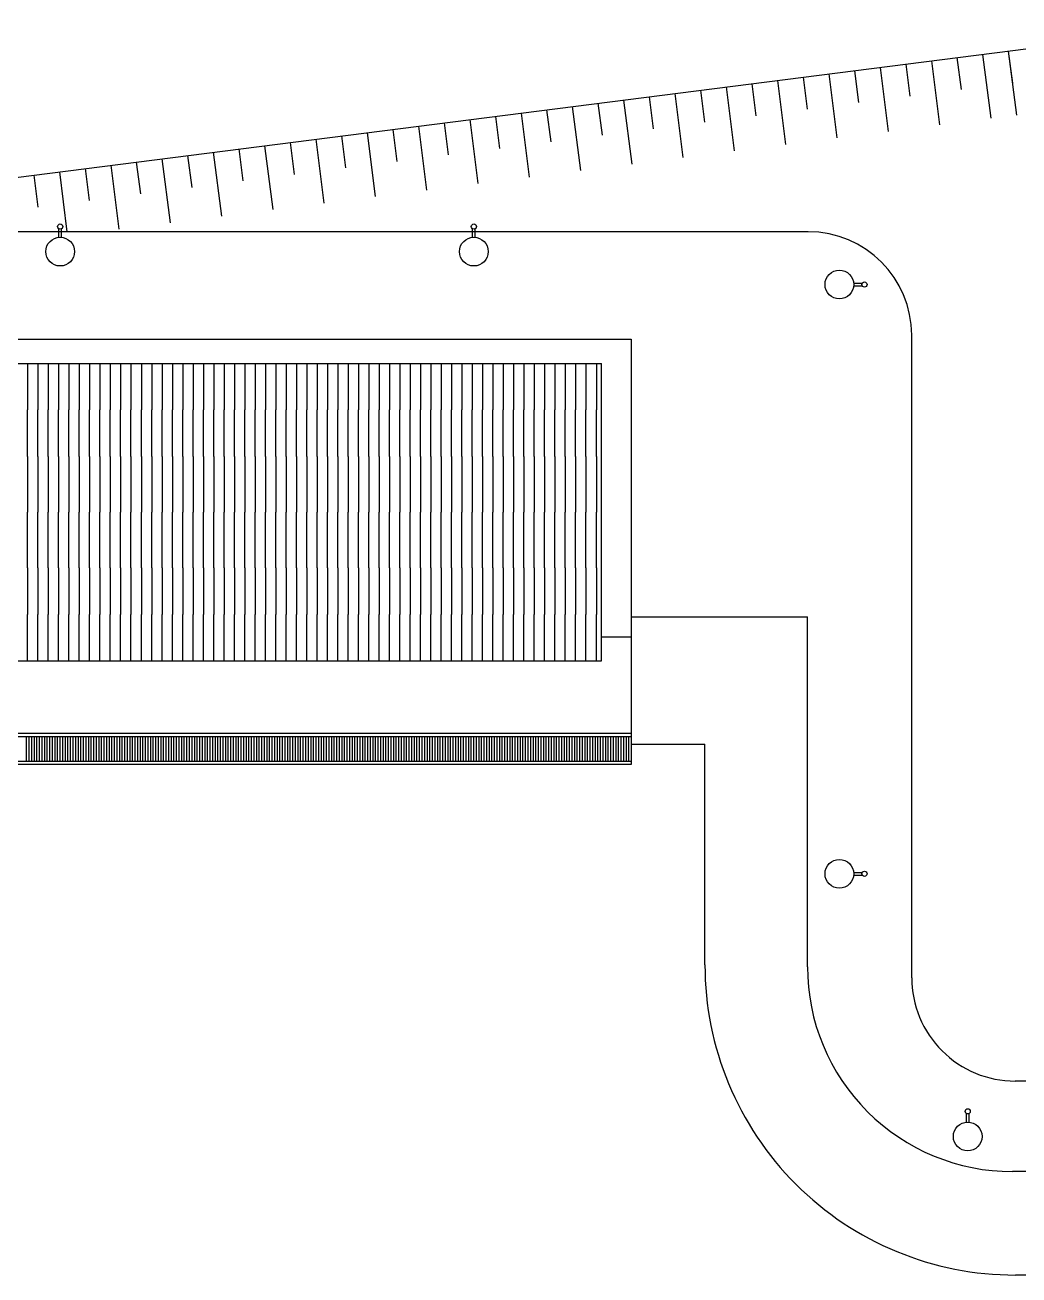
# Model space of a CAD drawing. Header units: millimetres. Extents: x 2128 to 2646, y 1972 to 2207.
# Drawn here: x 2269.94 to 2289.16, y 2058.56 to 2082.73 of the extents above; entities that cross this region are included whole.
import ezdxf

# ---------------------------------------------------------------- set-up
doc = ezdxf.new("R2010")
doc.units = ezdxf.units.MM
for name, color, linetype in [('AR-ALV', 2, 'Continuous'), ('AR-CALÇADA', 1, 'Continuous'), ('AR-COB-V4', 1, 'Continuous'), ('AR-ILUMINAÇÃO-JARDIM', 1, 'Continuous'), ('AR-PIS', 1, 'Continuous'), ('ar-talude', 1, 'Continuous')]:
    doc.layers.add(name, color=color, linetype=linetype)

# ---------------------------------------------------------------- blocks, each defined once
blk = doc.blocks.new('Poste Jardim')
at = {"layer": 'AR-ILUMINAÇÃO-JARDIM'}
for p, q in [((-0.025, 0.109), (-0.025, 0.274)), ((0.025, 0.109), (0.025, 0.274))]:
    blk.add_line(p, q, dxfattribs=at)
for centre, radius in [((0, 0.318), 0.05), ((0, 0.318), 0.05), ((0, -0.167), 0.278)]:
    blk.add_circle(centre, radius, dxfattribs=at)
blk = doc.blocks.new('TALUDE')
at = {"layer": 'ar-talude', "ltscale": 3}
for p, q in [((0, 0), (31.436, 4)), ((23.601, 0), (0, 0)), ((25.601, -14.426), (25.601, -2)), ((180.754, -16.421), (27.601, -16.426))]:
    blk.add_line(p, q, dxfattribs=at)
at = {"layer": 'ar-talude'}
for p, q in [((26.972, 3.432), (27.129, 2.195)), ((27.468, 3.495), (27.547, 2.877)), ((27.468, 3.495), (27.625, 2.258)), ((24.988, 3.18), (25.145, 1.942)), ((25.484, 3.243), (25.563, 2.624)), ((25.98, 3.306), (26.137, 2.068)), ((26.476, 3.369), (26.555, 2.75)), ((23.004, 2.927), (23.161, 1.69)), ((23.5, 2.99), (23.579, 2.372)), ((23.996, 3.053), (24.153, 1.816)), ((24.492, 3.116), (24.571, 2.498)), ((21.02, 2.675), (21.177, 1.437)), ((21.516, 2.738), (21.595, 2.119)), ((22.012, 2.801), (22.169, 1.564)), ((22.508, 2.864), (22.587, 2.245)), ((19.036, 2.422), (19.193, 1.185)), ((19.532, 2.485), (19.611, 1.867)), ((20.028, 2.548), (20.185, 1.311)), ((20.524, 2.612), (20.603, 1.993)), ((17.548, 2.233), (17.627, 1.614)), ((18.044, 2.296), (18.201, 1.059)), ((18.54, 2.359), (18.619, 1.74)), ((15.564, 1.98), (15.643, 1.362)), ((16.06, 2.044), (16.217, 0.806)), ((16.556, 2.107), (16.635, 1.488)), ((17.052, 2.17), (17.209, 0.932)), ((13.58, 1.728), (13.659, 1.109)), ((14.076, 1.791), (14.233, 0.554)), ((14.572, 1.854), (14.651, 1.236)), ((15.068, 1.917), (15.225, 0.68)), ((11.596, 1.475), (11.675, 0.857)), ((12.092, 1.539), (12.249, 0.301)), ((12.588, 1.602), (12.667, 0.983)), ((13.084, 1.665), (13.241, 0.428)), ((9.612, 1.223), (9.691, 0.604)), ((10.108, 1.286), (10.265, 0.049)), ((10.604, 1.349), (10.683, 0.731)), ((11.1, 1.412), (11.257, 0.175)), ((8.62, 1.097), (8.699, 0.478)), ((9.116, 1.16), (9.263, 0))]:
    blk.add_line(p, q, dxfattribs=at)
at = {"layer": 'ar-talude', "ltscale": 3}
for centre, start, end in [((23.601, -2), 360, 90), ((27.601, -14.426), 180, 270.002)]:
    blk.add_arc(centre, 2, start, end, dxfattribs=at)

msp = doc.modelspace()

# ---------------------------------------------------------------- linework, layer by layer
at = {"layer": 'AR-ALV'}
for p, q in [((2262.087, 2076.187), (2281.087, 2076.187)), ((2280.987, 2076.187), (2280.987, 2075.287)), ((2281.087, 2070.433), (2281.087, 2076.187)), ((2280.987, 2074.387), (2280.987, 2075.287)), ((2280.987, 2074.387), (2280.987, 2073.31)), ((2280.987, 2072.233), (2280.987, 2073.31)), ((2280.987, 2072.233), (2280.987, 2071.333)), ((2280.987, 2070.433), (2280.987, 2071.333)), ((2262.087, 2070.433), (2281.087, 2070.433))]:
    msp.add_line(p, q, dxfattribs=at)
at = {"layer": 'AR-CALÇADA'}
for p, q in [((2281.662, 2071.284), (2285.07, 2071.284)), ((2285.07, 2064.516), (2285.07, 2071.284)), ((2281.662, 2068.824), (2283.087, 2068.824)), ((2283.087, 2064.555), (2283.087, 2068.824)), ((2356.411, 2060.556), (2289.035, 2060.556)), ((2302.288, 2058.556), (2289.095, 2058.555))]:
    msp.add_line(p, q, dxfattribs=at)
for centre, radius, end in [((2289.087, 2064.555), 6, 270.0747), ((2289.03, 2064.516), 3.96, 270.0734)]:
    msp.add_arc(centre, radius, 180, end, dxfattribs=at)
at = {"layer": 'AR-COB-V4'}
for p, q in [((2269.987, 2076.187), (2269.987, 2075.287)), ((2270.187, 2076.187), (2270.187, 2075.287)), ((2270.387, 2076.187), (2270.387, 2075.287)), ((2270.587, 2076.187), (2270.587, 2075.287)), ((2270.787, 2076.187), (2270.787, 2075.287)), ((2270.987, 2076.187), (2270.987, 2075.287)), ((2271.187, 2076.187), (2271.187, 2075.287)), ((2271.387, 2076.187), (2271.387, 2075.287)), ((2271.587, 2076.187), (2271.587, 2075.287)), ((2271.587, 2076.187), (2271.587, 2075.287)), ((2271.787, 2076.187), (2271.787, 2075.287)), ((2271.987, 2076.187), (2271.987, 2075.287)), ((2272.187, 2076.187), (2272.187, 2075.287)), ((2272.387, 2076.187), (2272.387, 2075.287)), ((2272.587, 2076.187), (2272.587, 2075.287)), ((2272.787, 2076.187), (2272.787, 2075.287)), ((2272.987, 2076.187), (2272.987, 2075.287)), ((2273.187, 2076.187), (2273.187, 2075.287)), ((2273.387, 2076.187), (2273.387, 2075.287)), ((2273.587, 2076.187), (2273.587, 2075.287)), ((2273.787, 2076.187), (2273.787, 2075.287)), ((2273.987, 2076.187), (2273.987, 2075.287)), ((2274.187, 2076.187), (2274.187, 2075.287)), ((2274.387, 2076.187), (2274.387, 2075.287)), ((2274.587, 2076.187), (2274.587, 2075.287)), ((2274.787, 2076.187), (2274.787, 2075.287)), ((2274.987, 2076.187), (2274.987, 2075.287)), ((2275.187, 2076.187), (2275.187, 2075.287)), ((2275.387, 2076.187), (2275.387, 2075.287)), ((2275.587, 2076.187), (2275.587, 2075.287)), ((2275.787, 2076.187), (2275.787, 2075.287)), ((2275.987, 2076.187), (2275.987, 2075.287)), ((2276.187, 2076.187), (2276.187, 2075.287)), ((2276.387, 2076.187), (2276.387, 2075.287)), ((2276.587, 2076.187), (2276.587, 2075.287)), ((2276.787, 2076.187), (2276.787, 2075.287)), ((2276.987, 2076.187), (2276.987, 2075.287)), ((2277.187, 2076.187), (2277.187, 2075.287)), ((2277.387, 2076.187), (2277.387, 2075.287)), ((2277.587, 2076.187), (2277.587, 2075.287)), ((2277.787, 2076.187), (2277.787, 2075.287)), ((2277.987, 2076.187), (2277.987, 2075.287)), ((2278.187, 2076.187), (2278.187, 2075.287)), ((2278.387, 2076.187), (2278.387, 2075.287)), ((2278.587, 2076.187), (2278.587, 2075.287)), ((2278.787, 2076.187), (2278.787, 2075.287)), ((2278.987, 2076.187), (2278.987, 2075.287)), ((2279.187, 2076.187), (2279.187, 2075.287)), ((2279.387, 2076.187), (2279.387, 2075.287)), ((2279.587, 2076.187), (2279.587, 2075.287)), ((2279.787, 2076.187), (2279.787, 2075.287)), ((2279.987, 2076.187), (2279.987, 2075.287)), ((2280.187, 2076.187), (2280.187, 2075.287)), ((2280.387, 2076.187), (2280.387, 2075.287)), ((2280.587, 2076.187), (2280.587, 2075.287)), ((2280.787, 2076.187), (2280.787, 2075.287)), ((2269.987, 2074.387), (2269.987, 2075.287)), ((2270.187, 2074.387), (2270.187, 2075.287)), ((2270.387, 2074.387), (2270.387, 2075.287)), ((2270.587, 2074.387), (2270.587, 2075.287)), ((2270.787, 2074.387), (2270.787, 2075.287)), ((2270.987, 2074.387), (2270.987, 2075.287)), ((2271.187, 2074.387), (2271.187, 2075.287)), ((2271.387, 2074.387), (2271.387, 2075.287)), ((2271.587, 2074.387), (2271.587, 2075.287)), ((2271.587, 2074.387), (2271.587, 2075.287)), ((2271.787, 2074.387), (2271.787, 2075.287)), ((2271.987, 2074.387), (2271.987, 2075.287)), ((2272.187, 2074.387), (2272.187, 2075.287)), ((2272.387, 2074.387), (2272.387, 2075.287)), ((2272.587, 2074.387), (2272.587, 2075.287)), ((2272.787, 2074.387), (2272.787, 2075.287)), ((2272.987, 2074.387), (2272.987, 2075.287)), ((2273.187, 2074.387), (2273.187, 2075.287)), ((2273.387, 2074.387), (2273.387, 2075.287)), ((2273.587, 2074.387), (2273.587, 2075.287)), ((2273.787, 2074.387), (2273.787, 2075.287)), ((2273.987, 2074.387), (2273.987, 2075.287)), ((2274.187, 2074.387), (2274.187, 2075.287)), ((2274.387, 2074.387), (2274.387, 2075.287)), ((2274.587, 2074.387), (2274.587, 2075.287)), ((2274.787, 2074.387), (2274.787, 2075.287)), ((2274.987, 2074.387), (2274.987, 2075.287)), ((2275.187, 2074.387), (2275.187, 2075.287)), ((2275.387, 2074.387), (2275.387, 2075.287)), ((2275.587, 2074.387), (2275.587, 2075.287)), ((2275.787, 2074.387), (2275.787, 2075.287)), ((2275.987, 2074.387), (2275.987, 2075.287)), ((2276.187, 2074.387), (2276.187, 2075.287)), ((2276.387, 2074.387), (2276.387, 2075.287)), ((2276.587, 2074.387), (2276.587, 2075.287)), ((2276.787, 2074.387), (2276.787, 2075.287)), ((2276.987, 2074.387), (2276.987, 2075.287)), ((2277.187, 2074.387), (2277.187, 2075.287)), ((2277.387, 2074.387), (2277.387, 2075.287)), ((2277.587, 2074.387), (2277.587, 2075.287)), ((2277.787, 2074.387), (2277.787, 2075.287)), ((2277.987, 2074.387), (2277.987, 2075.287)), ((2278.187, 2074.387), (2278.187, 2075.287)), ((2278.387, 2074.387), (2278.387, 2075.287)), ((2278.587, 2074.387), (2278.587, 2075.287)), ((2278.787, 2074.387), (2278.787, 2075.287)), ((2278.987, 2074.387), (2278.987, 2075.287)), ((2279.187, 2074.387), (2279.187, 2075.287)), ((2279.387, 2074.387), (2279.387, 2075.287)), ((2279.587, 2074.387), (2279.587, 2075.287)), ((2279.787, 2074.387), (2279.787, 2075.287)), ((2279.987, 2074.387), (2279.987, 2075.287)), ((2280.187, 2074.387), (2280.187, 2075.287)), ((2280.387, 2074.387), (2280.387, 2075.287)), ((2280.587, 2074.387), (2280.587, 2075.287)), ((2280.787, 2074.387), (2280.787, 2075.287)), ((2269.987, 2074.387), (2269.987, 2073.31)), ((2270.187, 2074.387), (2270.187, 2073.31)), ((2270.387, 2074.387), (2270.387, 2073.31)), ((2270.587, 2074.387), (2270.587, 2073.31)), ((2270.787, 2074.387), (2270.787, 2073.31)), ((2270.987, 2074.387), (2270.987, 2073.31)), ((2271.187, 2074.387), (2271.187, 2073.31)), ((2271.387, 2074.387), (2271.387, 2073.31)), ((2271.587, 2074.387), (2271.587, 2073.31)), ((2271.587, 2074.387), (2271.587, 2073.31)), ((2271.787, 2074.387), (2271.787, 2073.31)), ((2271.987, 2074.387), (2271.987, 2073.31)), ((2272.187, 2074.387), (2272.187, 2073.31)), ((2272.387, 2074.387), (2272.387, 2073.31)), ((2272.587, 2074.387), (2272.587, 2073.31)), ((2272.787, 2074.387), (2272.787, 2073.31)), ((2272.987, 2074.387), (2272.987, 2073.31)), ((2273.187, 2074.387), (2273.187, 2073.31)), ((2273.387, 2074.387), (2273.387, 2073.31)), ((2273.587, 2074.387), (2273.587, 2073.31)), ((2273.787, 2074.387), (2273.787, 2073.31)), ((2273.987, 2074.387), (2273.987, 2073.31)), ((2274.187, 2074.387), (2274.187, 2073.31)), ((2274.387, 2074.387), (2274.387, 2073.31)), ((2274.587, 2074.387), (2274.587, 2073.31)), ((2274.787, 2074.387), (2274.787, 2073.31)), ((2274.987, 2074.387), (2274.987, 2073.31)), ((2275.187, 2074.387), (2275.187, 2073.31)), ((2275.387, 2074.387), (2275.387, 2073.31)), ((2275.587, 2074.387), (2275.587, 2073.31)), ((2275.787, 2074.387), (2275.787, 2073.31)), ((2275.987, 2074.387), (2275.987, 2073.31)), ((2276.187, 2074.387), (2276.187, 2073.31)), ((2276.387, 2074.387), (2276.387, 2073.31)), ((2276.587, 2074.387), (2276.587, 2073.31)), ((2276.787, 2074.387), (2276.787, 2073.31)), ((2276.987, 2074.387), (2276.987, 2073.31)), ((2277.187, 2074.387), (2277.187, 2073.31)), ((2277.387, 2074.387), (2277.387, 2073.31)), ((2277.587, 2074.387), (2277.587, 2073.31)), ((2277.787, 2074.387), (2277.787, 2073.31)), ((2277.987, 2074.387), (2277.987, 2073.31)), ((2278.187, 2074.387), (2278.187, 2073.31)), ((2278.387, 2074.387), (2278.387, 2073.31)), ((2278.587, 2074.387), (2278.587, 2073.31)), ((2278.787, 2074.387), (2278.787, 2073.31)), ((2278.987, 2074.387), (2278.987, 2073.31)), ((2279.187, 2074.387), (2279.187, 2073.31)), ((2279.387, 2074.387), (2279.387, 2073.31)), ((2279.587, 2074.387), (2279.587, 2073.31)), ((2279.787, 2074.387), (2279.787, 2073.31)), ((2279.987, 2074.387), (2279.987, 2073.31)), ((2280.187, 2074.387), (2280.187, 2073.31)), ((2280.387, 2074.387), (2280.387, 2073.31)), ((2280.587, 2074.387), (2280.587, 2073.31)), ((2280.787, 2074.387), (2280.787, 2073.31)), ((2269.987, 2072.233), (2269.987, 2073.31)), ((2270.187, 2072.233), (2270.187, 2073.31)), ((2270.387, 2072.233), (2270.387, 2073.31)), ((2270.587, 2072.233), (2270.587, 2073.31)), ((2270.787, 2072.233), (2270.787, 2073.31)), ((2270.987, 2072.233), (2270.987, 2073.31)), ((2271.187, 2072.233), (2271.187, 2073.31)), ((2271.387, 2072.233), (2271.387, 2073.31)), ((2271.587, 2072.233), (2271.587, 2073.31)), ((2271.587, 2072.233), (2271.587, 2073.31)), ((2271.787, 2072.233), (2271.787, 2073.31)), ((2271.987, 2072.233), (2271.987, 2073.31)), ((2272.187, 2072.233), (2272.187, 2073.31)), ((2272.387, 2072.233), (2272.387, 2073.31)), ((2272.587, 2072.233), (2272.587, 2073.31)), ((2272.787, 2072.233), (2272.787, 2073.31)), ((2272.987, 2072.233), (2272.987, 2073.31)), ((2273.187, 2072.233), (2273.187, 2073.31)), ((2273.387, 2072.233), (2273.387, 2073.31)), ((2273.587, 2072.233), (2273.587, 2073.31)), ((2273.787, 2072.233), (2273.787, 2073.31)), ((2273.987, 2072.233), (2273.987, 2073.31)), ((2274.187, 2072.233), (2274.187, 2073.31)), ((2274.387, 2072.233), (2274.387, 2073.31)), ((2274.587, 2072.233), (2274.587, 2073.31)), ((2274.787, 2072.233), (2274.787, 2073.31)), ((2274.987, 2072.233), (2274.987, 2073.31)), ((2275.187, 2072.233), (2275.187, 2073.31)), ((2275.387, 2072.233), (2275.387, 2073.31)), ((2275.587, 2072.233), (2275.587, 2073.31)), ((2275.787, 2072.233), (2275.787, 2073.31)), ((2275.987, 2072.233), (2275.987, 2073.31)), ((2276.187, 2072.233), (2276.187, 2073.31)), ((2276.387, 2072.233), (2276.387, 2073.31)), ((2276.587, 2072.233), (2276.587, 2073.31)), ((2276.787, 2072.233), (2276.787, 2073.31)), ((2276.987, 2072.233), (2276.987, 2073.31)), ((2277.187, 2072.233), (2277.187, 2073.31)), ((2277.387, 2072.233), (2277.387, 2073.31)), ((2277.587, 2072.233), (2277.587, 2073.31)), ((2277.787, 2072.233), (2277.787, 2073.31)), ((2277.987, 2072.233), (2277.987, 2073.31)), ((2278.187, 2072.233), (2278.187, 2073.31)), ((2278.387, 2072.233), (2278.387, 2073.31)), ((2278.587, 2072.233), (2278.587, 2073.31)), ((2278.787, 2072.233), (2278.787, 2073.31)), ((2278.987, 2072.233), (2278.987, 2073.31)), ((2279.187, 2072.233), (2279.187, 2073.31)), ((2279.387, 2072.233), (2279.387, 2073.31)), ((2279.587, 2072.233), (2279.587, 2073.31)), ((2279.787, 2072.233), (2279.787, 2073.31)), ((2279.987, 2072.233), (2279.987, 2073.31)), ((2280.187, 2072.233), (2280.187, 2073.31)), ((2280.387, 2072.233), (2280.387, 2073.31)), ((2280.587, 2072.233), (2280.587, 2073.31)), ((2280.787, 2072.233), (2280.787, 2073.31)), ((2269.987, 2072.233), (2269.987, 2071.333)), ((2270.187, 2072.233), (2270.187, 2071.333)), ((2270.387, 2072.233), (2270.387, 2071.333)), ((2270.587, 2072.233), (2270.587, 2071.333)), ((2270.787, 2072.233), (2270.787, 2071.333)), ((2270.987, 2072.233), (2270.987, 2071.333)), ((2271.187, 2072.233), (2271.187, 2071.333)), ((2271.387, 2072.233), (2271.387, 2071.333)), ((2271.587, 2072.233), (2271.587, 2071.333)), ((2271.587, 2072.233), (2271.587, 2071.333)), ((2271.787, 2072.233), (2271.787, 2071.333)), ((2271.987, 2072.233), (2271.987, 2071.333)), ((2272.187, 2072.233), (2272.187, 2071.333)), ((2272.387, 2072.233), (2272.387, 2071.333)), ((2272.587, 2072.233), (2272.587, 2071.333)), ((2272.787, 2072.233), (2272.787, 2071.333)), ((2272.987, 2072.233), (2272.987, 2071.333)), ((2273.187, 2072.233), (2273.187, 2071.333)), ((2273.387, 2072.233), (2273.387, 2071.333)), ((2273.587, 2072.233), (2273.587, 2071.333)), ((2273.787, 2072.233), (2273.787, 2071.333)), ((2273.987, 2072.233), (2273.987, 2071.333)), ((2274.187, 2072.233), (2274.187, 2071.333)), ((2274.387, 2072.233), (2274.387, 2071.333)), ((2274.587, 2072.233), (2274.587, 2071.333)), ((2274.787, 2072.233), (2274.787, 2071.333)), ((2274.987, 2072.233), (2274.987, 2071.333)), ((2275.187, 2072.233), (2275.187, 2071.333)), ((2275.387, 2072.233), (2275.387, 2071.333)), ((2275.587, 2072.233), (2275.587, 2071.333)), ((2275.787, 2072.233), (2275.787, 2071.333)), ((2275.987, 2072.233), (2275.987, 2071.333)), ((2276.187, 2072.233), (2276.187, 2071.333)), ((2276.387, 2072.233), (2276.387, 2071.333)), ((2276.587, 2072.233), (2276.587, 2071.333)), ((2276.787, 2072.233), (2276.787, 2071.333)), ((2276.987, 2072.233), (2276.987, 2071.333)), ((2277.187, 2072.233), (2277.187, 2071.333)), ((2277.387, 2072.233), (2277.387, 2071.333)), ((2277.587, 2072.233), (2277.587, 2071.333)), ((2277.787, 2072.233), (2277.787, 2071.333)), ((2277.987, 2072.233), (2277.987, 2071.333)), ((2278.187, 2072.233), (2278.187, 2071.333)), ((2278.387, 2072.233), (2278.387, 2071.333)), ((2278.587, 2072.233), (2278.587, 2071.333)), ((2278.787, 2072.233), (2278.787, 2071.333)), ((2278.987, 2072.233), (2278.987, 2071.333)), ((2279.187, 2072.233), (2279.187, 2071.333)), ((2279.387, 2072.233), (2279.387, 2071.333)), ((2279.587, 2072.233), (2279.587, 2071.333)), ((2279.787, 2072.233), (2279.787, 2071.333)), ((2279.987, 2072.233), (2279.987, 2071.333)), ((2280.187, 2072.233), (2280.187, 2071.333)), ((2280.387, 2072.233), (2280.387, 2071.333)), ((2280.587, 2072.233), (2280.587, 2071.333)), ((2280.787, 2072.233), (2280.787, 2071.333)), ((2269.987, 2070.433), (2269.987, 2071.333)), ((2270.187, 2070.433), (2270.187, 2071.333)), ((2270.387, 2070.433), (2270.387, 2071.333)), ((2270.587, 2070.433), (2270.587, 2071.333)), ((2270.787, 2070.433), (2270.787, 2071.333)), ((2270.987, 2070.433), (2270.987, 2071.333)), ((2271.187, 2070.433), (2271.187, 2071.333)), ((2271.387, 2070.433), (2271.387, 2071.333)), ((2271.587, 2070.433), (2271.587, 2071.333)), ((2271.587, 2070.433), (2271.587, 2071.333)), ((2271.787, 2070.433), (2271.787, 2071.333)), ((2271.987, 2070.433), (2271.987, 2071.333)), ((2272.187, 2070.433), (2272.187, 2071.333)), ((2272.387, 2070.433), (2272.387, 2071.333)), ((2272.587, 2070.433), (2272.587, 2071.333)), ((2272.787, 2070.433), (2272.787, 2071.333)), ((2272.987, 2070.433), (2272.987, 2071.333)), ((2273.187, 2070.433), (2273.187, 2071.333)), ((2273.387, 2070.433), (2273.387, 2071.333)), ((2273.587, 2070.433), (2273.587, 2071.333)), ((2273.787, 2070.433), (2273.787, 2071.333)), ((2273.987, 2070.433), (2273.987, 2071.333)), ((2274.187, 2070.433), (2274.187, 2071.333)), ((2274.387, 2070.433), (2274.387, 2071.333)), ((2274.587, 2070.433), (2274.587, 2071.333)), ((2274.787, 2070.433), (2274.787, 2071.333)), ((2274.987, 2070.433), (2274.987, 2071.333)), ((2275.187, 2070.433), (2275.187, 2071.333)), ((2275.387, 2070.433), (2275.387, 2071.333)), ((2275.587, 2070.433), (2275.587, 2071.333)), ((2275.787, 2070.433), (2275.787, 2071.333)), ((2275.987, 2070.433), (2275.987, 2071.333)), ((2276.187, 2070.433), (2276.187, 2071.333)), ((2276.387, 2070.433), (2276.387, 2071.333)), ((2276.587, 2070.433), (2276.587, 2071.333)), ((2276.787, 2070.433), (2276.787, 2071.333)), ((2276.987, 2070.433), (2276.987, 2071.333)), ((2277.187, 2070.433), (2277.187, 2071.333)), ((2277.387, 2070.433), (2277.387, 2071.333)), ((2277.587, 2070.433), (2277.587, 2071.333)), ((2277.787, 2070.433), (2277.787, 2071.333)), ((2277.987, 2070.433), (2277.987, 2071.333)), ((2278.187, 2070.433), (2278.187, 2071.333)), ((2278.387, 2070.433), (2278.387, 2071.333)), ((2278.587, 2070.433), (2278.587, 2071.333)), ((2278.787, 2070.433), (2278.787, 2071.333)), ((2278.987, 2070.433), (2278.987, 2071.333)), ((2279.187, 2070.433), (2279.187, 2071.333)), ((2279.387, 2070.433), (2279.387, 2071.333)), ((2279.587, 2070.433), (2279.587, 2071.333)), ((2279.787, 2070.433), (2279.787, 2071.333)), ((2279.987, 2070.433), (2279.987, 2071.333)), ((2280.187, 2070.433), (2280.187, 2071.333)), ((2280.387, 2070.433), (2280.387, 2071.333)), ((2280.587, 2070.433), (2280.587, 2071.333)), ((2280.787, 2070.433), (2280.787, 2071.333))]:
    msp.add_line(p, q, dxfattribs=at)
at = {"layer": 'AR-PIS', "linetype": 'Continuous'}
for p, q in [((2261.512, 2076.655), (2281.662, 2076.655)), ((2281.662, 2076.655), (2281.662, 2068.968)), ((2281.662, 2070.89), (2281.087, 2070.89)), ((2281.662, 2069.03), (2261.512, 2069.03)), ((2261.512, 2068.968), (2281.662, 2068.968)), ((2269.962, 2068.968), (2269.962, 2068.492)), ((2270.012, 2068.968), (2270.012, 2068.492)), ((2270.062, 2068.968), (2270.062, 2068.492)), ((2270.112, 2068.968), (2270.112, 2068.492)), ((2270.162, 2068.968), (2270.162, 2068.492)), ((2270.212, 2068.968), (2270.212, 2068.492)), ((2270.262, 2068.968), (2270.262, 2068.492)), ((2270.312, 2068.968), (2270.312, 2068.492)), ((2270.362, 2068.968), (2270.362, 2068.492)), ((2270.412, 2068.968), (2270.412, 2068.492)), ((2270.462, 2068.968), (2270.462, 2068.492)), ((2270.512, 2068.968), (2270.512, 2068.492)), ((2270.562, 2068.968), (2270.562, 2068.492)), ((2270.612, 2068.968), (2270.612, 2068.492)), ((2270.662, 2068.968), (2270.662, 2068.492)), ((2270.712, 2068.968), (2270.712, 2068.492)), ((2270.762, 2068.968), (2270.762, 2068.492)), ((2270.812, 2068.968), (2270.812, 2068.492)), ((2270.862, 2068.968), (2270.862, 2068.492)), ((2270.912, 2068.968), (2270.912, 2068.492)), ((2270.962, 2068.968), (2270.962, 2068.492)), ((2271.012, 2068.968), (2271.012, 2068.492)), ((2271.062, 2068.968), (2271.062, 2068.492)), ((2271.112, 2068.968), (2271.112, 2068.492)), ((2271.162, 2068.968), (2271.162, 2068.492)), ((2271.212, 2068.968), (2271.212, 2068.492)), ((2271.262, 2068.968), (2271.262, 2068.492)), ((2271.312, 2068.968), (2271.312, 2068.492)), ((2271.362, 2068.968), (2271.362, 2068.492)), ((2271.412, 2068.968), (2271.412, 2068.492)), ((2271.462, 2068.968), (2271.462, 2068.492)), ((2271.512, 2068.968), (2271.512, 2068.492)), ((2271.562, 2068.968), (2271.562, 2068.492)), ((2271.612, 2068.968), (2271.612, 2068.492)), ((2271.662, 2068.968), (2271.662, 2068.492)), ((2271.712, 2068.968), (2271.712, 2068.492)), ((2271.762, 2068.968), (2271.762, 2068.492)), ((2271.812, 2068.968), (2271.812, 2068.492)), ((2271.862, 2068.968), (2271.862, 2068.492)), ((2271.912, 2068.968), (2271.912, 2068.492)), ((2271.962, 2068.968), (2271.962, 2068.492)), ((2272.012, 2068.968), (2272.012, 2068.492)), ((2272.062, 2068.968), (2272.062, 2068.492)), ((2272.112, 2068.968), (2272.112, 2068.492)), ((2272.162, 2068.968), (2272.162, 2068.492)), ((2272.212, 2068.968), (2272.212, 2068.492)), ((2272.262, 2068.968), (2272.262, 2068.492)), ((2272.312, 2068.968), (2272.312, 2068.492)), ((2272.362, 2068.968), (2272.362, 2068.492)), ((2272.412, 2068.968), (2272.412, 2068.492)), ((2272.462, 2068.968), (2272.462, 2068.492)), ((2272.512, 2068.968), (2272.512, 2068.492)), ((2272.562, 2068.968), (2272.562, 2068.492)), ((2272.612, 2068.968), (2272.612, 2068.492)), ((2272.662, 2068.968), (2272.662, 2068.492)), ((2272.712, 2068.968), (2272.712, 2068.492)), ((2272.762, 2068.968), (2272.762, 2068.492)), ((2272.812, 2068.968), (2272.812, 2068.492)), ((2272.862, 2068.968), (2272.862, 2068.492)), ((2272.912, 2068.968), (2272.912, 2068.492)), ((2272.962, 2068.968), (2272.962, 2068.492)), ((2273.012, 2068.968), (2273.012, 2068.492)), ((2273.062, 2068.968), (2273.062, 2068.492)), ((2273.112, 2068.968), (2273.112, 2068.492)), ((2273.162, 2068.968), (2273.162, 2068.492)), ((2273.212, 2068.968), (2273.212, 2068.492)), ((2273.262, 2068.968), (2273.262, 2068.492)), ((2273.312, 2068.968), (2273.312, 2068.492)), ((2273.362, 2068.968), (2273.362, 2068.492)), ((2273.412, 2068.968), (2273.412, 2068.492)), ((2273.462, 2068.968), (2273.462, 2068.492)), ((2273.512, 2068.968), (2273.512, 2068.492)), ((2273.562, 2068.968), (2273.562, 2068.492)), ((2273.612, 2068.968), (2273.612, 2068.492)), ((2273.662, 2068.968), (2273.662, 2068.492)), ((2273.712, 2068.968), (2273.712, 2068.492)), ((2273.762, 2068.968), (2273.762, 2068.492)), ((2273.812, 2068.968), (2273.812, 2068.492)), ((2273.862, 2068.968), (2273.862, 2068.492)), ((2273.912, 2068.968), (2273.912, 2068.492)), ((2273.962, 2068.968), (2273.962, 2068.492)), ((2274.012, 2068.968), (2274.012, 2068.492)), ((2274.062, 2068.968), (2274.062, 2068.492)), ((2274.112, 2068.968), (2274.112, 2068.492)), ((2274.162, 2068.968), (2274.162, 2068.492)), ((2274.212, 2068.968), (2274.212, 2068.492)), ((2274.262, 2068.968), (2274.262, 2068.492)), ((2274.312, 2068.968), (2274.312, 2068.492)), ((2274.362, 2068.968), (2274.362, 2068.492)), ((2274.412, 2068.968), (2274.412, 2068.492)), ((2274.462, 2068.968), (2274.462, 2068.492)), ((2274.512, 2068.968), (2274.512, 2068.492)), ((2274.562, 2068.968), (2274.562, 2068.492)), ((2274.612, 2068.968), (2274.612, 2068.492)), ((2274.662, 2068.968), (2274.662, 2068.492)), ((2274.712, 2068.968), (2274.712, 2068.492)), ((2274.762, 2068.968), (2274.762, 2068.492)), ((2274.812, 2068.968), (2274.812, 2068.492)), ((2274.862, 2068.968), (2274.862, 2068.492)), ((2274.912, 2068.968), (2274.912, 2068.492)), ((2274.962, 2068.968), (2274.962, 2068.492)), ((2275.012, 2068.968), (2275.012, 2068.492)), ((2275.062, 2068.968), (2275.062, 2068.492)), ((2275.112, 2068.968), (2275.112, 2068.492)), ((2275.162, 2068.968), (2275.162, 2068.492)), ((2275.212, 2068.968), (2275.212, 2068.492)), ((2275.262, 2068.968), (2275.262, 2068.492)), ((2275.312, 2068.968), (2275.312, 2068.492)), ((2275.362, 2068.968), (2275.362, 2068.492)), ((2275.412, 2068.968), (2275.412, 2068.492)), ((2275.462, 2068.968), (2275.462, 2068.492)), ((2275.512, 2068.968), (2275.512, 2068.492)), ((2275.562, 2068.968), (2275.562, 2068.492)), ((2275.612, 2068.968), (2275.612, 2068.492)), ((2275.662, 2068.968), (2275.662, 2068.492)), ((2275.712, 2068.968), (2275.712, 2068.492)), ((2275.762, 2068.968), (2275.762, 2068.492)), ((2275.812, 2068.968), (2275.812, 2068.492)), ((2275.862, 2068.968), (2275.862, 2068.492)), ((2275.912, 2068.968), (2275.912, 2068.492)), ((2275.962, 2068.968), (2275.962, 2068.492)), ((2276.012, 2068.968), (2276.012, 2068.492)), ((2276.062, 2068.968), (2276.062, 2068.492)), ((2276.112, 2068.968), (2276.112, 2068.492)), ((2276.162, 2068.968), (2276.162, 2068.492)), ((2276.212, 2068.968), (2276.212, 2068.492)), ((2276.262, 2068.968), (2276.262, 2068.492)), ((2276.312, 2068.968), (2276.312, 2068.492)), ((2276.362, 2068.968), (2276.362, 2068.492)), ((2276.412, 2068.968), (2276.412, 2068.492)), ((2276.462, 2068.968), (2276.462, 2068.492)), ((2276.512, 2068.968), (2276.512, 2068.492)), ((2276.562, 2068.968), (2276.562, 2068.492)), ((2276.612, 2068.968), (2276.612, 2068.492)), ((2276.662, 2068.968), (2276.662, 2068.492)), ((2276.712, 2068.968), (2276.712, 2068.492)), ((2276.762, 2068.968), (2276.762, 2068.492)), ((2276.812, 2068.968), (2276.812, 2068.492)), ((2276.862, 2068.968), (2276.862, 2068.492)), ((2276.912, 2068.968), (2276.912, 2068.492)), ((2276.962, 2068.968), (2276.962, 2068.492)), ((2277.012, 2068.968), (2277.012, 2068.492)), ((2277.062, 2068.968), (2277.062, 2068.492)), ((2277.112, 2068.968), (2277.112, 2068.492)), ((2277.162, 2068.968), (2277.162, 2068.492)), ((2277.212, 2068.968), (2277.212, 2068.492)), ((2277.262, 2068.968), (2277.262, 2068.492)), ((2277.312, 2068.968), (2277.312, 2068.492)), ((2277.362, 2068.968), (2277.362, 2068.492)), ((2277.412, 2068.968), (2277.412, 2068.492)), ((2277.462, 2068.968), (2277.462, 2068.492)), ((2277.512, 2068.968), (2277.512, 2068.492)), ((2277.562, 2068.968), (2277.562, 2068.492)), ((2277.612, 2068.968), (2277.612, 2068.492)), ((2277.662, 2068.968), (2277.662, 2068.492)), ((2277.712, 2068.968), (2277.712, 2068.492)), ((2277.762, 2068.968), (2277.762, 2068.492)), ((2277.812, 2068.968), (2277.812, 2068.492)), ((2277.862, 2068.968), (2277.862, 2068.492)), ((2277.912, 2068.968), (2277.912, 2068.492)), ((2277.962, 2068.968), (2277.962, 2068.492)), ((2278.012, 2068.968), (2278.012, 2068.492)), ((2278.062, 2068.968), (2278.062, 2068.492)), ((2278.112, 2068.968), (2278.112, 2068.492)), ((2278.162, 2068.968), (2278.162, 2068.492)), ((2278.212, 2068.968), (2278.212, 2068.492)), ((2278.262, 2068.968), (2278.262, 2068.492)), ((2278.312, 2068.968), (2278.312, 2068.492)), ((2278.362, 2068.968), (2278.362, 2068.492)), ((2278.412, 2068.968), (2278.412, 2068.492)), ((2278.462, 2068.968), (2278.462, 2068.492)), ((2278.512, 2068.968), (2278.512, 2068.492)), ((2278.562, 2068.968), (2278.562, 2068.492)), ((2278.612, 2068.968), (2278.612, 2068.492)), ((2278.662, 2068.968), (2278.662, 2068.492)), ((2278.712, 2068.968), (2278.712, 2068.492)), ((2278.762, 2068.968), (2278.762, 2068.492)), ((2278.812, 2068.968), (2278.812, 2068.492)), ((2278.862, 2068.968), (2278.862, 2068.492)), ((2278.912, 2068.968), (2278.912, 2068.492)), ((2278.962, 2068.968), (2278.962, 2068.492)), ((2279.012, 2068.968), (2279.012, 2068.492)), ((2279.062, 2068.968), (2279.062, 2068.492)), ((2279.112, 2068.968), (2279.112, 2068.492)), ((2279.162, 2068.968), (2279.162, 2068.492)), ((2279.212, 2068.968), (2279.212, 2068.492)), ((2279.262, 2068.968), (2279.262, 2068.492)), ((2279.312, 2068.968), (2279.312, 2068.492)), ((2279.362, 2068.968), (2279.362, 2068.492)), ((2279.412, 2068.968), (2279.412, 2068.492)), ((2279.462, 2068.968), (2279.462, 2068.492)), ((2279.512, 2068.968), (2279.512, 2068.492)), ((2279.562, 2068.968), (2279.562, 2068.492)), ((2279.612, 2068.968), (2279.612, 2068.492)), ((2279.662, 2068.968), (2279.662, 2068.492)), ((2279.712, 2068.968), (2279.712, 2068.492)), ((2279.762, 2068.968), (2279.762, 2068.492)), ((2279.812, 2068.968), (2279.812, 2068.492)), ((2279.862, 2068.968), (2279.862, 2068.492)), ((2279.912, 2068.968), (2279.912, 2068.492)), ((2279.962, 2068.968), (2279.962, 2068.492)), ((2280.012, 2068.968), (2280.012, 2068.492)), ((2280.062, 2068.968), (2280.062, 2068.492)), ((2280.112, 2068.968), (2280.112, 2068.492)), ((2280.162, 2068.968), (2280.162, 2068.492)), ((2280.212, 2068.968), (2280.212, 2068.492)), ((2280.262, 2068.968), (2280.262, 2068.492)), ((2280.312, 2068.968), (2280.312, 2068.492)), ((2280.362, 2068.968), (2280.362, 2068.492)), ((2280.412, 2068.968), (2280.412, 2068.492)), ((2280.462, 2068.968), (2280.462, 2068.492)), ((2280.512, 2068.968), (2280.512, 2068.492)), ((2280.562, 2068.968), (2280.562, 2068.492)), ((2280.612, 2068.968), (2280.612, 2068.492)), ((2280.662, 2068.968), (2280.662, 2068.492)), ((2280.712, 2068.968), (2280.712, 2068.492)), ((2280.762, 2068.968), (2280.762, 2068.492)), ((2280.812, 2068.968), (2280.812, 2068.492)), ((2280.862, 2068.968), (2280.862, 2068.492)), ((2280.912, 2068.968), (2280.912, 2068.492)), ((2280.962, 2068.968), (2280.962, 2068.492)), ((2281.012, 2068.968), (2281.012, 2068.492)), ((2281.062, 2068.968), (2281.062, 2068.492)), ((2281.112, 2068.968), (2281.112, 2068.492)), ((2281.162, 2068.968), (2281.162, 2068.492)), ((2281.212, 2068.968), (2281.212, 2068.492)), ((2281.262, 2068.968), (2281.262, 2068.492)), ((2281.312, 2068.968), (2281.312, 2068.492)), ((2281.362, 2068.968), (2281.362, 2068.492)), ((2281.412, 2068.968), (2281.412, 2068.492)), ((2281.462, 2068.968), (2281.462, 2068.492)), ((2281.512, 2068.968), (2281.512, 2068.492)), ((2281.562, 2068.968), (2281.562, 2068.492)), ((2281.612, 2068.968), (2281.612, 2068.492)), ((2281.662, 2068.968), (2281.662, 2068.43)), ((2261.512, 2068.492), (2281.662, 2068.492)), ((2281.662, 2068.43), (2261.512, 2068.43))]:
    msp.add_line(p, q, dxfattribs=at)

# ---------------------------------------------------------------- block references
at = {"layer": 'AR-ILUMINAÇÃO-JARDIM'}
for p in [(2270.618, 2078.516), (2278.618, 2078.516), (2288.17, 2061.402)]:
    msp.add_blockref('Poste Jardim', p, dxfattribs=at)
at = {"layer": 'AR-ILUMINAÇÃO-JARDIM', "rotation": 270}
for p in [(2285.855, 2077.712), (2285.855, 2066.315)]:
    msp.add_blockref('Poste Jardim', p, dxfattribs=at)
at = {"layer": 'ar-talude'}
msp.add_blockref('TALUDE', (2261.486, 2078.732), dxfattribs=at)

doc.saveas('drawing.dxf')
